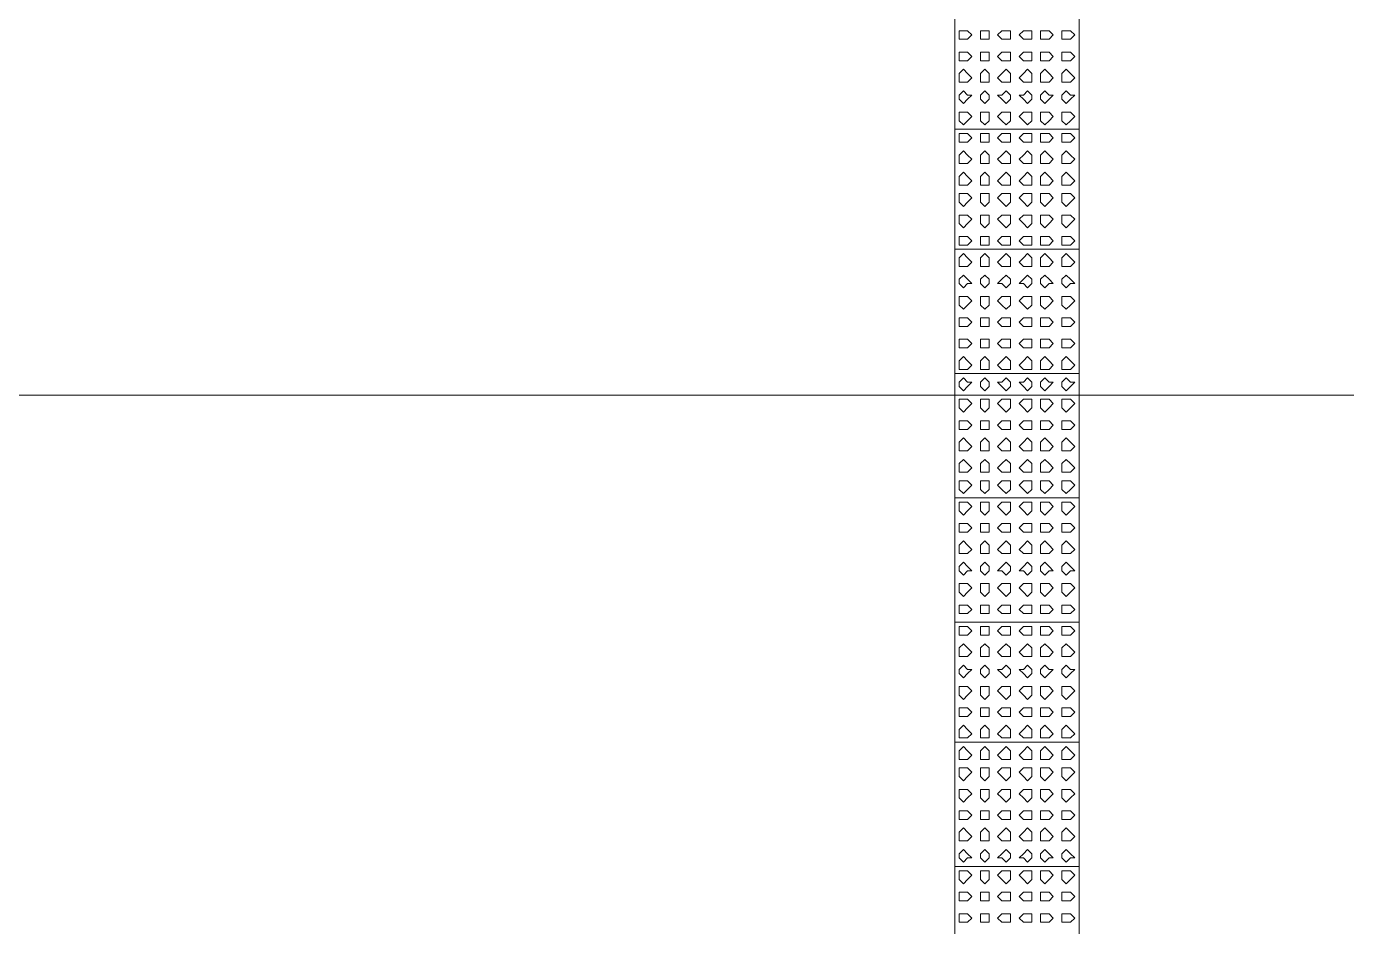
# Model space of a CAD drawing. Header units: millimetres. Extents: x -750 to 104995, y 68 to 66109.
# Drawn here: x 72300 to 75521, y 48211 to 50406 of the extents above; entities that cross this region are included whole.
import ezdxf

# ---------------------------------------------------------------- set-up
doc = ezdxf.new("R2010")
doc.units = ezdxf.units.MM
doc.layers.add('PDF_형상', color=7, linetype='Continuous')

msp = doc.modelspace()

# ---------------------------------------------------------------- linework, layer by layer
at = {"layer": 'PDF_형상', "lineweight": 5}
for points in [[(74868, 43404), (74868, 53456.9), (74868, 53404.6), (74878.5, 53404.6), (74878.5, 53394.2), (74878.5, 53227), (74878.5, 53216.5), (74868, 53206.1), (74868, 53164.3), (74868, 52861.2), (74868, 52558.2), (74565, 52558.2), (74565, 52861.2), (74868, 52861.2), (75160.6, 52861.2), (75160.6, 53164.3), (75463.7, 53164.3), (75463.7, 52861.2), (75160.6, 52861.2), (75160.6, 53164.3)], [(74868, 41669.4), (74868, 53164.3)], [(90772.8, 49506.8), (63874.7, 49506.8)]]:
    msp.add_lwpolyline(points, dxfattribs=at)
for points in [[(74565, 50457.7), (74565, 50154.7), (74868, 50154.7), (74868, 50457.7)], [(74606.8, 50384.6), (74596.3, 50395.1), (74585.9, 50395.1), (74575.4, 50395.1), (74575.4, 50384.6), (74575.4, 50374.1), (74585.9, 50374.1), (74596.3, 50374.1)], [(74648.6, 50384.6), (74648.6, 50395.1), (74638.1, 50395.1), (74627.7, 50395.1), (74627.7, 50384.6), (74627.7, 50374.1), (74638.1, 50374.1), (74648.6, 50374.1)], [(74700.8, 50384.6), (74700.8, 50395.1), (74690.4, 50395.1), (74679.9, 50395.1), (74669.5, 50384.6), (74679.9, 50374.1), (74690.4, 50374.1), (74700.8, 50374.1)], [(74753.1, 50384.6), (74753.1, 50395.1), (74742.6, 50395.1), (74732.2, 50395.1), (74721.7, 50384.6), (74732.2, 50374.1), (74742.6, 50374.1), (74753.1, 50374.1)], [(74805.3, 50384.6), (74794.9, 50395.1), (74784.4, 50395.1), (74774, 50395.1), (74774, 50384.6), (74774, 50374.1), (74784.4, 50374.1), (74794.9, 50374.1)], [(74857.6, 50384.6), (74847.1, 50395.1), (74836.7, 50395.1), (74826.2, 50395.1), (74826.2, 50384.6), (74826.2, 50374.1), (74836.7, 50374.1), (74847.1, 50374.1)], [(74606.8, 50332.3), (74596.3, 50342.8), (74585.9, 50342.8), (74575.4, 50342.8), (74575.4, 50332.3), (74575.4, 50321.9), (74585.9, 50321.9), (74596.3, 50321.9)], [(74648.6, 50332.3), (74648.6, 50342.8), (74638.1, 50342.8), (74627.7, 50342.8), (74627.7, 50332.3), (74627.7, 50321.9), (74638.1, 50321.9), (74648.6, 50321.9)], [(74700.8, 50332.3), (74700.8, 50342.8), (74690.4, 50342.8), (74679.9, 50342.8), (74669.5, 50332.3), (74679.9, 50321.9), (74690.4, 50321.9), (74700.8, 50321.9)], [(74753.1, 50332.3), (74753.1, 50342.8), (74742.6, 50342.8), (74732.2, 50342.8), (74721.7, 50332.3), (74732.2, 50321.9), (74742.6, 50321.9), (74753.1, 50321.9)], [(74805.3, 50332.3), (74794.9, 50342.8), (74784.4, 50342.8), (74774, 50342.8), (74774, 50332.3), (74774, 50321.9), (74784.4, 50321.9), (74794.9, 50321.9)], [(74857.6, 50332.3), (74847.1, 50342.8), (74836.7, 50342.8), (74826.2, 50342.8), (74826.2, 50332.3), (74826.2, 50321.9), (74836.7, 50321.9), (74847.1, 50321.9)], [(74606.8, 50280.1), (74596.3, 50290.6), (74585.9, 50301), (74575.4, 50290.6), (74575.4, 50280.1), (74575.4, 50269.7), (74585.9, 50269.7), (74596.3, 50269.7)], [(74648.6, 50280.1), (74648.6, 50290.6), (74638.1, 50301), (74627.7, 50290.6), (74627.7, 50280.1), (74627.7, 50269.7), (74638.1, 50269.7), (74648.6, 50269.7)], [(74700.8, 50280.1), (74700.8, 50290.6), (74690.4, 50301), (74679.9, 50290.6), (74669.5, 50280.1), (74679.9, 50269.7), (74690.4, 50269.7), (74700.8, 50269.7)], [(74753.1, 50280.1), (74753.1, 50290.6), (74742.6, 50301), (74732.2, 50290.6), (74721.7, 50280.1), (74732.2, 50269.7), (74742.6, 50269.7), (74753.1, 50269.7)], [(74805.3, 50280.1), (74794.9, 50290.6), (74784.4, 50301), (74774, 50290.6), (74774, 50280.1), (74774, 50269.7), (74784.4, 50269.7), (74794.9, 50269.7)], [(74857.6, 50280.1), (74847.1, 50290.6), (74836.7, 50301), (74826.2, 50290.6), (74826.2, 50280.1), (74826.2, 50269.7), (74836.7, 50269.7), (74847.1, 50269.7)], [(74606.8, 50238.3), (74596.3, 50238.3), (74585.9, 50248.8), (74575.4, 50238.3), (74575.4, 50227.8), (74585.9, 50217.4), (74596.3, 50227.8)], [(74648.6, 50238.3), (74638.1, 50248.8), (74627.7, 50238.3), (74627.7, 50227.8), (74638.1, 50217.4), (74648.6, 50227.8)], [(74700.8, 50238.3), (74690.4, 50248.8), (74679.9, 50238.3), (74669.5, 50238.3), (74679.9, 50227.8), (74690.4, 50217.4), (74700.8, 50227.8)], [(74753.1, 50238.3), (74742.6, 50248.8), (74732.2, 50238.3), (74721.7, 50238.3), (74732.2, 50227.8), (74742.6, 50217.4), (74753.1, 50227.8)], [(74805.3, 50238.3), (74794.9, 50238.3), (74784.4, 50248.8), (74774, 50238.3), (74774, 50227.8), (74784.4, 50217.4), (74794.9, 50227.8)], [(74857.6, 50238.3), (74847.1, 50238.3), (74836.7, 50248.8), (74826.2, 50238.3), (74826.2, 50227.8), (74836.7, 50217.4), (74847.1, 50227.8)], [(74606.8, 50186.1), (74596.3, 50196.5), (74585.9, 50196.5), (74575.4, 50196.5), (74575.4, 50186.1), (74575.4, 50175.6), (74585.9, 50165.2), (74596.3, 50175.6)], [(74648.6, 50186.1), (74648.6, 50196.5), (74638.1, 50196.5), (74627.7, 50196.5), (74627.7, 50186.1), (74627.7, 50175.6), (74638.1, 50165.2), (74648.6, 50175.6)], [(74700.8, 50186.1), (74700.8, 50196.5), (74690.4, 50196.5), (74679.9, 50196.5), (74669.5, 50186.1), (74679.9, 50175.6), (74690.4, 50165.2), (74700.8, 50175.6)], [(74753.1, 50186.1), (74753.1, 50196.5), (74742.6, 50196.5), (74732.2, 50196.5), (74721.7, 50186.1), (74732.2, 50175.6), (74742.6, 50165.2), (74753.1, 50175.6)], [(74805.3, 50186.1), (74794.9, 50196.5), (74784.4, 50196.5), (74774, 50196.5), (74774, 50186.1), (74774, 50175.6), (74784.4, 50165.2), (74794.9, 50175.6)], [(74857.6, 50186.1), (74847.1, 50196.5), (74836.7, 50196.5), (74826.2, 50196.5), (74826.2, 50186.1), (74826.2, 50175.6), (74836.7, 50165.2), (74847.1, 50175.6)], [(74565, 50154.7), (74565, 49862.1), (74868, 49862.1), (74868, 50154.7)], [(74606.8, 50133.8), (74596.3, 50144.3), (74585.9, 50144.3), (74575.4, 50144.3), (74575.4, 50133.8), (74575.4, 50123.4), (74585.9, 50123.4), (74596.3, 50123.4)], [(74648.6, 50133.8), (74648.6, 50144.3), (74638.1, 50144.3), (74627.7, 50144.3), (74627.7, 50133.8), (74627.7, 50123.4), (74638.1, 50123.4), (74648.6, 50123.4)], [(74700.8, 50133.8), (74700.8, 50144.3), (74690.4, 50144.3), (74679.9, 50144.3), (74669.5, 50133.8), (74679.9, 50123.4), (74690.4, 50123.4), (74700.8, 50123.4)], [(74753.1, 50133.8), (74753.1, 50144.3), (74742.6, 50144.3), (74732.2, 50144.3), (74721.7, 50133.8), (74732.2, 50123.4), (74742.6, 50123.4), (74753.1, 50123.4)], [(74805.3, 50133.8), (74794.9, 50144.3), (74784.4, 50144.3), (74774, 50144.3), (74774, 50133.8), (74774, 50123.4), (74784.4, 50123.4), (74794.9, 50123.4)], [(74857.6, 50133.8), (74847.1, 50144.3), (74836.7, 50144.3), (74826.2, 50144.3), (74826.2, 50133.8), (74826.2, 50123.4), (74836.7, 50123.4), (74847.1, 50123.4)], [(74606.8, 50081.6), (74596.3, 50092), (74585.9, 50102.4), (74575.4, 50092), (74575.4, 50081.6), (74575.4, 50071.1), (74585.9, 50071.1), (74596.3, 50071.1)], [(74648.6, 50081.6), (74648.6, 50092), (74638.1, 50102.4), (74627.7, 50092), (74627.7, 50081.6), (74627.7, 50071.1), (74638.1, 50071.1), (74648.6, 50071.1)], [(74700.8, 50081.6), (74700.8, 50092), (74690.4, 50102.4), (74679.9, 50092), (74669.5, 50081.6), (74679.9, 50071.1), (74690.4, 50071.1), (74700.8, 50071.1)], [(74753.1, 50081.6), (74753.1, 50092), (74742.6, 50102.4), (74732.2, 50092), (74721.7, 50081.6), (74732.2, 50071.1), (74742.6, 50071.1), (74753.1, 50071.1)], [(74805.3, 50081.6), (74794.9, 50092), (74784.4, 50102.4), (74774, 50092), (74774, 50081.6), (74774, 50071.1), (74784.4, 50071.1), (74794.9, 50071.1)], [(74857.6, 50081.6), (74847.1, 50092), (74836.7, 50102.4), (74826.2, 50092), (74826.2, 50081.6), (74826.2, 50071.1), (74836.7, 50071.1), (74847.1, 50071.1)], [(74606.8, 50029.3), (74596.3, 50039.8), (74585.9, 50050.2), (74575.4, 50039.8), (74575.4, 50029.3), (74575.4, 50018.9), (74585.9, 50018.9), (74596.3, 50018.9)], [(74648.6, 50029.3), (74648.6, 50039.8), (74638.1, 50050.2), (74627.7, 50039.8), (74627.7, 50029.3), (74627.7, 50018.9), (74638.1, 50018.9), (74648.6, 50018.9)], [(74700.8, 50029.3), (74700.8, 50039.8), (74690.4, 50050.2), (74679.9, 50039.8), (74669.5, 50029.3), (74679.9, 50018.9), (74690.4, 50018.9), (74700.8, 50018.9)], [(74753.1, 50029.3), (74753.1, 50039.8), (74742.6, 50050.2), (74732.2, 50039.8), (74721.7, 50029.3), (74732.2, 50018.9), (74742.6, 50018.9), (74753.1, 50018.9)], [(74805.3, 50029.3), (74794.9, 50039.8), (74784.4, 50050.2), (74774, 50039.8), (74774, 50029.3), (74774, 50018.9), (74784.4, 50018.9), (74794.9, 50018.9)], [(74857.6, 50029.3), (74847.1, 50039.8), (74836.7, 50050.2), (74826.2, 50039.8), (74826.2, 50029.3), (74826.2, 50018.9), (74836.7, 50018.9), (74847.1, 50018.9)], [(74606.8, 49987.5), (74596.3, 49998), (74585.9, 49998), (74575.4, 49998), (74575.4, 49987.5), (74575.4, 49977.1), (74585.9, 49966.6), (74596.3, 49977.1)], [(74648.6, 49987.5), (74648.6, 49998), (74638.1, 49998), (74627.7, 49998), (74627.7, 49987.5), (74627.7, 49977.1), (74638.1, 49966.6), (74648.6, 49977.1)], [(74700.8, 49987.5), (74700.8, 49998), (74690.4, 49998), (74679.9, 49998), (74669.5, 49987.5), (74679.9, 49977.1), (74690.4, 49966.6), (74700.8, 49977.1)], [(74753.1, 49987.5), (74753.1, 49998), (74742.6, 49998), (74732.2, 49998), (74721.7, 49987.5), (74732.2, 49977.1), (74742.6, 49966.6), (74753.1, 49977.1)], [(74805.3, 49987.5), (74794.9, 49998), (74784.4, 49998), (74774, 49998), (74774, 49987.5), (74774, 49977.1), (74784.4, 49966.6), (74794.9, 49977.1)], [(74857.6, 49987.5), (74847.1, 49998), (74836.7, 49998), (74826.2, 49998), (74826.2, 49987.5), (74826.2, 49977.1), (74836.7, 49966.6), (74847.1, 49977.1)], [(74606.8, 49935.3), (74596.3, 49945.7), (74585.9, 49945.7), (74575.4, 49945.7), (74575.4, 49935.3), (74575.4, 49924.8), (74585.9, 49914.4), (74596.3, 49924.8)], [(74648.6, 49935.3), (74648.6, 49945.7), (74638.1, 49945.7), (74627.7, 49945.7), (74627.7, 49935.3), (74627.7, 49924.8), (74638.1, 49914.4), (74648.6, 49924.8)], [(74700.8, 49935.3), (74700.8, 49945.7), (74690.4, 49945.7), (74679.9, 49945.7), (74669.5, 49935.3), (74679.9, 49924.8), (74690.4, 49914.4), (74700.8, 49924.8)], [(74753.1, 49935.3), (74753.1, 49945.7), (74742.6, 49945.7), (74732.2, 49945.7), (74721.7, 49935.3), (74732.2, 49924.8), (74742.6, 49914.4), (74753.1, 49924.8)], [(74805.3, 49935.3), (74794.9, 49945.7), (74784.4, 49945.7), (74774, 49945.7), (74774, 49935.3), (74774, 49924.8), (74784.4, 49914.4), (74794.9, 49924.8)], [(74857.6, 49935.3), (74847.1, 49945.7), (74836.7, 49945.7), (74826.2, 49945.7), (74826.2, 49935.3), (74826.2, 49924.8), (74836.7, 49914.4), (74847.1, 49924.8)], [(74606.8, 49883), (74596.3, 49893.5), (74585.9, 49893.5), (74575.4, 49893.5), (74575.4, 49883), (74575.4, 49872.6), (74585.9, 49872.6), (74596.3, 49872.6)], [(74648.6, 49883), (74648.6, 49893.5), (74638.1, 49893.5), (74627.7, 49893.5), (74627.7, 49883), (74627.7, 49872.6), (74638.1, 49872.6), (74648.6, 49872.6)], [(74700.8, 49883), (74700.8, 49893.5), (74690.4, 49893.5), (74679.9, 49893.5), (74669.5, 49883), (74679.9, 49872.6), (74690.4, 49872.6), (74700.8, 49872.6)], [(74753.1, 49883), (74753.1, 49893.5), (74742.6, 49893.5), (74732.2, 49893.5), (74721.7, 49883), (74732.2, 49872.6), (74742.6, 49872.6), (74753.1, 49872.6)], [(74805.3, 49883), (74794.9, 49893.5), (74784.4, 49893.5), (74774, 49893.5), (74774, 49883), (74774, 49872.6), (74784.4, 49872.6), (74794.9, 49872.6)], [(74857.6, 49883), (74847.1, 49893.5), (74836.7, 49893.5), (74826.2, 49893.5), (74826.2, 49883), (74826.2, 49872.6), (74836.7, 49872.6), (74847.1, 49872.6)], [(74565, 49862.1), (74565, 49559.1), (74868, 49559.1), (74868, 49862.1)], [(74606.8, 49830.8), (74596.3, 49841.2), (74585.9, 49851.7), (74575.4, 49841.2), (74575.4, 49830.8), (74575.4, 49820.3), (74585.9, 49820.3), (74596.3, 49820.3)], [(74648.6, 49830.8), (74648.6, 49841.2), (74638.1, 49851.7), (74627.7, 49841.2), (74627.7, 49830.8), (74627.7, 49820.3), (74638.1, 49820.3), (74648.6, 49820.3)], [(74700.8, 49830.8), (74700.8, 49841.2), (74690.4, 49851.7), (74679.9, 49841.2), (74669.5, 49830.8), (74679.9, 49820.3), (74690.4, 49820.3), (74700.8, 49820.3)], [(74753.1, 49830.8), (74753.1, 49841.2), (74742.6, 49851.7), (74732.2, 49841.2), (74721.7, 49830.8), (74732.2, 49820.3), (74742.6, 49820.3), (74753.1, 49820.3)], [(74805.3, 49830.8), (74794.9, 49841.2), (74784.4, 49851.7), (74774, 49841.2), (74774, 49830.8), (74774, 49820.3), (74784.4, 49820.3), (74794.9, 49820.3)], [(74857.6, 49830.8), (74847.1, 49841.2), (74836.7, 49851.7), (74826.2, 49841.2), (74826.2, 49830.8), (74826.2, 49820.3), (74836.7, 49820.3), (74847.1, 49820.3)], [(74606.8, 49778.5), (74596.3, 49789), (74585.9, 49799.4), (74575.4, 49789), (74575.4, 49778.5), (74585.9, 49768.1), (74596.3, 49778.5)], [(74648.6, 49778.5), (74648.6, 49789), (74638.1, 49799.4), (74627.7, 49789), (74627.7, 49778.5), (74638.1, 49768.1)], [(74700.8, 49778.5), (74700.8, 49789), (74690.4, 49799.4), (74679.9, 49789), (74669.5, 49778.5), (74679.9, 49778.5), (74690.4, 49768.1)], [(74753.1, 49778.5), (74753.1, 49789), (74742.6, 49799.4), (74732.2, 49789), (74721.7, 49778.5), (74732.2, 49778.5), (74742.6, 49768.1)], [(74805.3, 49778.5), (74794.9, 49789), (74784.4, 49799.4), (74774, 49789), (74774, 49778.5), (74784.4, 49768.1), (74794.9, 49778.5)], [(74857.6, 49778.5), (74847.1, 49789), (74836.7, 49799.4), (74826.2, 49789), (74826.2, 49778.5), (74836.7, 49768.1), (74847.1, 49778.5)], [(74606.8, 49736.7), (74596.3, 49747.2), (74585.9, 49747.2), (74575.4, 49747.2), (74575.4, 49736.7), (74575.4, 49726.3), (74585.9, 49715.8), (74596.3, 49726.3)], [(74648.6, 49736.7), (74648.6, 49747.2), (74638.1, 49747.2), (74627.7, 49747.2), (74627.7, 49736.7), (74627.7, 49726.3), (74638.1, 49715.8), (74648.6, 49726.3)], [(74700.8, 49736.7), (74700.8, 49747.2), (74690.4, 49747.2), (74679.9, 49747.2), (74669.5, 49736.7), (74679.9, 49726.3), (74690.4, 49715.8), (74700.8, 49726.3)], [(74753.1, 49736.7), (74753.1, 49747.2), (74742.6, 49747.2), (74732.2, 49747.2), (74721.7, 49736.7), (74732.2, 49726.3), (74742.6, 49715.8), (74753.1, 49726.3)], [(74805.3, 49736.7), (74794.9, 49747.2), (74784.4, 49747.2), (74774, 49747.2), (74774, 49736.7), (74774, 49726.3), (74784.4, 49715.8), (74794.9, 49726.3)], [(74857.6, 49736.7), (74847.1, 49747.2), (74836.7, 49747.2), (74826.2, 49747.2), (74826.2, 49736.7), (74826.2, 49726.3), (74836.7, 49715.8), (74847.1, 49726.3)], [(74606.8, 49684.5), (74596.3, 49694.9), (74585.9, 49694.9), (74575.4, 49694.9), (74575.4, 49684.5), (74575.4, 49674), (74585.9, 49674), (74596.3, 49674)], [(74648.6, 49684.5), (74648.6, 49694.9), (74638.1, 49694.9), (74627.7, 49694.9), (74627.7, 49684.5), (74627.7, 49674), (74638.1, 49674), (74648.6, 49674)], [(74700.8, 49684.5), (74700.8, 49694.9), (74690.4, 49694.9), (74679.9, 49694.9), (74669.5, 49684.5), (74679.9, 49674), (74690.4, 49674), (74700.8, 49674)], [(74753.1, 49684.5), (74753.1, 49694.9), (74742.6, 49694.9), (74732.2, 49694.9), (74721.7, 49684.5), (74732.2, 49674), (74742.6, 49674), (74753.1, 49674)], [(74805.3, 49684.5), (74794.9, 49694.9), (74784.4, 49694.9), (74774, 49694.9), (74774, 49684.5), (74774, 49674), (74784.4, 49674), (74794.9, 49674)], [(74857.6, 49684.5), (74847.1, 49694.9), (74836.7, 49694.9), (74826.2, 49694.9), (74826.2, 49684.5), (74826.2, 49674), (74836.7, 49674), (74847.1, 49674)], [(74606.8, 49632.2), (74596.3, 49642.7), (74585.9, 49642.7), (74575.4, 49642.7), (74575.4, 49632.2), (74575.4, 49621.8), (74585.9, 49621.8), (74596.3, 49621.8)], [(74648.6, 49632.2), (74648.6, 49642.7), (74638.1, 49642.7), (74627.7, 49642.7), (74627.7, 49632.2), (74627.7, 49621.8), (74638.1, 49621.8), (74648.6, 49621.8)], [(74700.8, 49632.2), (74700.8, 49642.7), (74690.4, 49642.7), (74679.9, 49642.7), (74669.5, 49632.2), (74679.9, 49621.8), (74690.4, 49621.8), (74700.8, 49621.8)], [(74753.1, 49632.2), (74753.1, 49642.7), (74742.6, 49642.7), (74732.2, 49642.7), (74721.7, 49632.2), (74732.2, 49621.8), (74742.6, 49621.8), (74753.1, 49621.8)], [(74805.3, 49632.2), (74794.9, 49642.7), (74784.4, 49642.7), (74774, 49642.7), (74774, 49632.2), (74774, 49621.8), (74784.4, 49621.8), (74794.9, 49621.8)], [(74857.6, 49632.2), (74847.1, 49642.7), (74836.7, 49642.7), (74826.2, 49642.7), (74826.2, 49632.2), (74826.2, 49621.8), (74836.7, 49621.8), (74847.1, 49621.8)], [(74606.8, 49580), (74596.3, 49590.4), (74585.9, 49600.9), (74575.4, 49590.4), (74575.4, 49580), (74575.4, 49569.5), (74585.9, 49569.5), (74596.3, 49569.5)], [(74648.6, 49580), (74648.6, 49590.4), (74638.1, 49600.9), (74627.7, 49590.4), (74627.7, 49580), (74627.7, 49569.5), (74638.1, 49569.5), (74648.6, 49569.5)], [(74700.8, 49580), (74700.8, 49590.4), (74690.4, 49600.9), (74679.9, 49590.4), (74669.5, 49580), (74679.9, 49569.5), (74690.4, 49569.5), (74700.8, 49569.5)], [(74753.1, 49580), (74753.1, 49590.4), (74742.6, 49600.9), (74732.2, 49590.4), (74721.7, 49580), (74732.2, 49569.5), (74742.6, 49569.5), (74753.1, 49569.5)], [(74805.3, 49580), (74794.9, 49590.4), (74784.4, 49600.9), (74774, 49590.4), (74774, 49580), (74774, 49569.5), (74784.4, 49569.5), (74794.9, 49569.5)], [(74857.6, 49580), (74847.1, 49590.4), (74836.7, 49600.9), (74826.2, 49590.4), (74826.2, 49580), (74826.2, 49569.5), (74836.7, 49569.5), (74847.1, 49569.5)], [(74565, 49559.1), (74565, 49256), (74868, 49256), (74868, 49559.1)], [(74606.8, 49538.2), (74596.3, 49538.2), (74585.9, 49548.6), (74575.4, 49538.2), (74575.4, 49527.7), (74585.9, 49517.3), (74596.3, 49527.7)], [(74648.6, 49538.2), (74638.1, 49548.6), (74627.7, 49538.2), (74627.7, 49527.7), (74638.1, 49517.3), (74648.6, 49527.7)], [(74700.8, 49538.2), (74690.4, 49548.6), (74679.9, 49538.2), (74669.5, 49538.2), (74679.9, 49527.7), (74690.4, 49517.3), (74700.8, 49527.7)], [(74753.1, 49538.2), (74742.6, 49548.6), (74732.2, 49538.2), (74721.7, 49538.2), (74732.2, 49527.7), (74742.6, 49517.3), (74753.1, 49527.7)], [(74805.3, 49538.2), (74794.9, 49538.2), (74784.4, 49548.6), (74774, 49538.2), (74774, 49527.7), (74784.4, 49517.3), (74794.9, 49527.7)], [(74857.6, 49538.2), (74847.1, 49538.2), (74836.7, 49548.6), (74826.2, 49538.2), (74826.2, 49527.7), (74836.7, 49517.3), (74847.1, 49527.7)], [(74606.8, 49485.9), (74596.3, 49496.4), (74585.9, 49496.4), (74575.4, 49496.4), (74575.4, 49485.9), (74575.4, 49475.5), (74585.9, 49465), (74596.3, 49475.5)], [(74648.6, 49485.9), (74648.6, 49496.4), (74638.1, 49496.4), (74627.7, 49496.4), (74627.7, 49485.9), (74627.7, 49475.5), (74638.1, 49465), (74648.6, 49475.5)], [(74700.8, 49485.9), (74700.8, 49496.4), (74690.4, 49496.4), (74679.9, 49496.4), (74669.5, 49485.9), (74679.9, 49475.5), (74690.4, 49465), (74700.8, 49475.5)], [(74753.1, 49485.9), (74753.1, 49496.4), (74742.6, 49496.4), (74732.2, 49496.4), (74721.7, 49485.9), (74732.2, 49475.5), (74742.6, 49465), (74753.1, 49475.5)], [(74805.3, 49485.9), (74794.9, 49496.4), (74784.4, 49496.4), (74774, 49496.4), (74774, 49485.9), (74774, 49475.5), (74784.4, 49465), (74794.9, 49475.5)], [(74857.6, 49485.9), (74847.1, 49496.4), (74836.7, 49496.4), (74826.2, 49496.4), (74826.2, 49485.9), (74826.2, 49475.5), (74836.7, 49465), (74847.1, 49475.5)], [(74606.8, 49433.7), (74596.3, 49444.1), (74585.9, 49444.1), (74575.4, 49444.1), (74575.4, 49433.7), (74575.4, 49423.2), (74585.9, 49423.2), (74596.3, 49423.2)], [(74648.6, 49433.7), (74648.6, 49444.1), (74638.1, 49444.1), (74627.7, 49444.1), (74627.7, 49433.7), (74627.7, 49423.2), (74638.1, 49423.2), (74648.6, 49423.2)], [(74700.8, 49433.7), (74700.8, 49444.1), (74690.4, 49444.1), (74679.9, 49444.1), (74669.5, 49433.7), (74679.9, 49423.2), (74690.4, 49423.2), (74700.8, 49423.2)], [(74753.1, 49433.7), (74753.1, 49444.1), (74742.6, 49444.1), (74732.2, 49444.1), (74721.7, 49433.7), (74732.2, 49423.2), (74742.6, 49423.2), (74753.1, 49423.2)], [(74805.3, 49433.7), (74794.9, 49444.1), (74784.4, 49444.1), (74774, 49444.1), (74774, 49433.7), (74774, 49423.2), (74784.4, 49423.2), (74794.9, 49423.2)], [(74857.6, 49433.7), (74847.1, 49444.1), (74836.7, 49444.1), (74826.2, 49444.1), (74826.2, 49433.7), (74826.2, 49423.2), (74836.7, 49423.2), (74847.1, 49423.2)], [(74606.8, 49381.4), (74596.3, 49391.9), (74585.9, 49402.3), (74575.4, 49391.9), (74575.4, 49381.4), (74575.4, 49371), (74585.9, 49371), (74596.3, 49371)], [(74648.6, 49381.4), (74648.6, 49391.9), (74638.1, 49402.3), (74627.7, 49391.9), (74627.7, 49381.4), (74627.7, 49371), (74638.1, 49371), (74648.6, 49371)], [(74700.8, 49381.4), (74700.8, 49391.9), (74690.4, 49402.3), (74679.9, 49391.9), (74669.5, 49381.4), (74679.9, 49371), (74690.4, 49371), (74700.8, 49371)], [(74753.1, 49381.4), (74753.1, 49391.9), (74742.6, 49402.3), (74732.2, 49391.9), (74721.7, 49381.4), (74732.2, 49371), (74742.6, 49371), (74753.1, 49371)], [(74805.3, 49381.4), (74794.9, 49391.9), (74784.4, 49402.3), (74774, 49391.9), (74774, 49381.4), (74774, 49371), (74784.4, 49371), (74794.9, 49371)], [(74857.6, 49381.4), (74847.1, 49391.9), (74836.7, 49402.3), (74826.2, 49391.9), (74826.2, 49381.4), (74826.2, 49371), (74836.7, 49371), (74847.1, 49371)], [(74606.8, 49329.2), (74596.3, 49339.6), (74585.9, 49350.1), (74575.4, 49339.6), (74575.4, 49329.2), (74575.4, 49318.7), (74585.9, 49318.7), (74596.3, 49318.7)], [(74648.6, 49329.2), (74648.6, 49339.6), (74638.1, 49350.1), (74627.7, 49339.6), (74627.7, 49329.2), (74627.7, 49318.7), (74638.1, 49318.7), (74648.6, 49318.7)], [(74700.8, 49329.2), (74700.8, 49339.6), (74690.4, 49350.1), (74679.9, 49339.6), (74669.5, 49329.2), (74679.9, 49318.7), (74690.4, 49318.7), (74700.8, 49318.7)], [(74753.1, 49329.2), (74753.1, 49339.6), (74742.6, 49350.1), (74732.2, 49339.6), (74721.7, 49329.2), (74732.2, 49318.7), (74742.6, 49318.7), (74753.1, 49318.7)], [(74805.3, 49329.2), (74794.9, 49339.6), (74784.4, 49350.1), (74774, 49339.6), (74774, 49329.2), (74774, 49318.7), (74784.4, 49318.7), (74794.9, 49318.7)], [(74857.6, 49329.2), (74847.1, 49339.6), (74836.7, 49350.1), (74826.2, 49339.6), (74826.2, 49329.2), (74826.2, 49318.7), (74836.7, 49318.7), (74847.1, 49318.7)], [(74606.8, 49287.4), (74596.3, 49297.8), (74585.9, 49297.8), (74575.4, 49297.8), (74575.4, 49287.4), (74575.4, 49276.9), (74585.9, 49266.5), (74596.3, 49276.9)], [(74648.6, 49287.4), (74648.6, 49297.8), (74638.1, 49297.8), (74627.7, 49297.8), (74627.7, 49287.4), (74627.7, 49276.9), (74638.1, 49266.5), (74648.6, 49276.9)], [(74700.8, 49287.4), (74700.8, 49297.8), (74690.4, 49297.8), (74679.9, 49297.8), (74669.5, 49287.4), (74679.9, 49276.9), (74690.4, 49266.5), (74700.8, 49276.9)], [(74753.1, 49287.4), (74753.1, 49297.8), (74742.6, 49297.8), (74732.2, 49297.8), (74721.7, 49287.4), (74732.2, 49276.9), (74742.6, 49266.5), (74753.1, 49276.9)], [(74805.3, 49287.4), (74794.9, 49297.8), (74784.4, 49297.8), (74774, 49297.8), (74774, 49287.4), (74774, 49276.9), (74784.4, 49266.5), (74794.9, 49276.9)], [(74857.6, 49287.4), (74847.1, 49297.8), (74836.7, 49297.8), (74826.2, 49297.8), (74826.2, 49287.4), (74826.2, 49276.9), (74836.7, 49266.5), (74847.1, 49276.9)], [(74565, 49256), (74565, 48953), (74868, 48953), (74868, 49256)], [(74606.8, 49235.1), (74596.3, 49245.6), (74585.9, 49245.6), (74575.4, 49245.6), (74575.4, 49235.1), (74575.4, 49224.7), (74585.9, 49214.2), (74596.3, 49224.7)], [(74648.6, 49235.1), (74648.6, 49245.6), (74638.1, 49245.6), (74627.7, 49245.6), (74627.7, 49235.1), (74627.7, 49224.7), (74638.1, 49214.2), (74648.6, 49224.7)], [(74700.8, 49235.1), (74700.8, 49245.6), (74690.4, 49245.6), (74679.9, 49245.6), (74669.5, 49235.1), (74679.9, 49224.7), (74690.4, 49214.2), (74700.8, 49224.7)], [(74753.1, 49235.1), (74753.1, 49245.6), (74742.6, 49245.6), (74732.2, 49245.6), (74721.7, 49235.1), (74732.2, 49224.7), (74742.6, 49214.2), (74753.1, 49224.7)], [(74805.3, 49235.1), (74794.9, 49245.6), (74784.4, 49245.6), (74774, 49245.6), (74774, 49235.1), (74774, 49224.7), (74784.4, 49214.2), (74794.9, 49224.7)], [(74857.6, 49235.1), (74847.1, 49245.6), (74836.7, 49245.6), (74826.2, 49245.6), (74826.2, 49235.1), (74826.2, 49224.7), (74836.7, 49214.2), (74847.1, 49224.7)], [(74606.8, 49182.9), (74596.3, 49193.3), (74585.9, 49193.3), (74575.4, 49193.3), (74575.4, 49182.9), (74575.4, 49172.4), (74585.9, 49172.4), (74596.3, 49172.4)], [(74648.6, 49182.9), (74648.6, 49193.3), (74638.1, 49193.3), (74627.7, 49193.3), (74627.7, 49182.9), (74627.7, 49172.4), (74638.1, 49172.4), (74648.6, 49172.4)], [(74700.8, 49182.9), (74700.8, 49193.3), (74690.4, 49193.3), (74679.9, 49193.3), (74669.5, 49182.9), (74679.9, 49172.4), (74690.4, 49172.4), (74700.8, 49172.4)], [(74753.1, 49182.9), (74753.1, 49193.3), (74742.6, 49193.3), (74732.2, 49193.3), (74721.7, 49182.9), (74732.2, 49172.4), (74742.6, 49172.4), (74753.1, 49172.4)], [(74805.3, 49182.9), (74794.9, 49193.3), (74784.4, 49193.3), (74774, 49193.3), (74774, 49182.9), (74774, 49172.4), (74784.4, 49172.4), (74794.9, 49172.4)], [(74857.6, 49182.9), (74847.1, 49193.3), (74836.7, 49193.3), (74826.2, 49193.3), (74826.2, 49182.9), (74826.2, 49172.4), (74836.7, 49172.4), (74847.1, 49172.4)], [(74606.8, 49130.6), (74596.3, 49141.1), (74585.9, 49151.5), (74575.4, 49141.1), (74575.4, 49130.6), (74575.4, 49120.2), (74585.9, 49120.2), (74596.3, 49120.2)], [(74648.6, 49130.6), (74648.6, 49141.1), (74638.1, 49151.5), (74627.7, 49141.1), (74627.7, 49130.6), (74627.7, 49120.2), (74638.1, 49120.2), (74648.6, 49120.2)], [(74700.8, 49130.6), (74700.8, 49141.1), (74690.4, 49151.5), (74679.9, 49141.1), (74669.5, 49130.6), (74679.9, 49120.2), (74690.4, 49120.2), (74700.8, 49120.2)], [(74753.1, 49130.6), (74753.1, 49141.1), (74742.6, 49151.5), (74732.2, 49141.1), (74721.7, 49130.6), (74732.2, 49120.2), (74742.6, 49120.2), (74753.1, 49120.2)], [(74805.3, 49130.6), (74794.9, 49141.1), (74784.4, 49151.5), (74774, 49141.1), (74774, 49130.6), (74774, 49120.2), (74784.4, 49120.2), (74794.9, 49120.2)], [(74857.6, 49130.6), (74847.1, 49141.1), (74836.7, 49151.5), (74826.2, 49141.1), (74826.2, 49130.6), (74826.2, 49120.2), (74836.7, 49120.2), (74847.1, 49120.2)], [(74606.8, 49078.4), (74596.3, 49088.8), (74585.9, 49099.3), (74575.4, 49088.8), (74575.4, 49078.4), (74585.9, 49067.9), (74596.3, 49078.4)], [(74648.6, 49078.4), (74648.6, 49088.8), (74638.1, 49099.3), (74627.7, 49088.8), (74627.7, 49078.4), (74638.1, 49067.9)], [(74700.8, 49078.4), (74700.8, 49088.8), (74690.4, 49099.3), (74679.9, 49088.8), (74669.5, 49078.4), (74679.9, 49078.4), (74690.4, 49067.9)], [(74753.1, 49078.4), (74753.1, 49088.8), (74742.6, 49099.3), (74732.2, 49088.8), (74721.7, 49078.4), (74732.2, 49078.4), (74742.6, 49067.9)], [(74805.3, 49078.4), (74794.9, 49088.8), (74784.4, 49099.3), (74774, 49088.8), (74774, 49078.4), (74784.4, 49067.9), (74794.9, 49078.4)], [(74857.6, 49078.4), (74847.1, 49088.8), (74836.7, 49099.3), (74826.2, 49088.8), (74826.2, 49078.4), (74836.7, 49067.9), (74847.1, 49078.4)], [(74606.8, 49036.6), (74596.3, 49047), (74585.9, 49047), (74575.4, 49047), (74575.4, 49036.6), (74575.4, 49026.1), (74585.9, 49015.7), (74596.3, 49026.1)], [(74648.6, 49036.6), (74648.6, 49047), (74638.1, 49047), (74627.7, 49047), (74627.7, 49036.6), (74627.7, 49026.1), (74638.1, 49015.7), (74648.6, 49026.1)], [(74700.8, 49036.6), (74700.8, 49047), (74690.4, 49047), (74679.9, 49047), (74669.5, 49036.6), (74679.9, 49026.1), (74690.4, 49015.7), (74700.8, 49026.1)], [(74753.1, 49036.6), (74753.1, 49047), (74742.6, 49047), (74732.2, 49047), (74721.7, 49036.6), (74732.2, 49026.1), (74742.6, 49015.7), (74753.1, 49026.1)], [(74805.3, 49036.6), (74794.9, 49047), (74784.4, 49047), (74774, 49047), (74774, 49036.6), (74774, 49026.1), (74784.4, 49015.7), (74794.9, 49026.1)], [(74857.6, 49036.6), (74847.1, 49047), (74836.7, 49047), (74826.2, 49047), (74826.2, 49036.6), (74826.2, 49026.1), (74836.7, 49015.7), (74847.1, 49026.1)], [(74606.8, 48984.3), (74596.3, 48994.8), (74585.9, 48994.8), (74575.4, 48994.8), (74575.4, 48984.3), (74575.4, 48973.9), (74585.9, 48973.9), (74596.3, 48973.9)], [(74648.6, 48984.3), (74648.6, 48994.8), (74638.1, 48994.8), (74627.7, 48994.8), (74627.7, 48984.3), (74627.7, 48973.9), (74638.1, 48973.9), (74648.6, 48973.9)], [(74700.8, 48984.3), (74700.8, 48994.8), (74690.4, 48994.8), (74679.9, 48994.8), (74669.5, 48984.3), (74679.9, 48973.9), (74690.4, 48973.9), (74700.8, 48973.9)], [(74753.1, 48984.3), (74753.1, 48994.8), (74742.6, 48994.8), (74732.2, 48994.8), (74721.7, 48984.3), (74732.2, 48973.9), (74742.6, 48973.9), (74753.1, 48973.9)], [(74805.3, 48984.3), (74794.9, 48994.8), (74784.4, 48994.8), (74774, 48994.8), (74774, 48984.3), (74774, 48973.9), (74784.4, 48973.9), (74794.9, 48973.9)], [(74857.6, 48984.3), (74847.1, 48994.8), (74836.7, 48994.8), (74826.2, 48994.8), (74826.2, 48984.3), (74826.2, 48973.9), (74836.7, 48973.9), (74847.1, 48973.9)], [(74565, 48953), (74565, 48660.4), (74868, 48660.4), (74868, 48953)], [(74606.8, 48932.1), (74596.3, 48942.5), (74585.9, 48942.5), (74575.4, 48942.5), (74575.4, 48932.1), (74575.4, 48921.6), (74585.9, 48921.6), (74596.3, 48921.6)], [(74648.6, 48932.1), (74648.6, 48942.5), (74638.1, 48942.5), (74627.7, 48942.5), (74627.7, 48932.1), (74627.7, 48921.6), (74638.1, 48921.6), (74648.6, 48921.6)], [(74700.8, 48932.1), (74700.8, 48942.5), (74690.4, 48942.5), (74679.9, 48942.5), (74669.5, 48932.1), (74679.9, 48921.6), (74690.4, 48921.6), (74700.8, 48921.6)], [(74753.1, 48932.1), (74753.1, 48942.5), (74742.6, 48942.5), (74732.2, 48942.5), (74721.7, 48932.1), (74732.2, 48921.6), (74742.6, 48921.6), (74753.1, 48921.6)], [(74805.3, 48932.1), (74794.9, 48942.5), (74784.4, 48942.5), (74774, 48942.5), (74774, 48932.1), (74774, 48921.6), (74784.4, 48921.6), (74794.9, 48921.6)], [(74857.6, 48932.1), (74847.1, 48942.5), (74836.7, 48942.5), (74826.2, 48942.5), (74826.2, 48932.1), (74826.2, 48921.6), (74836.7, 48921.6), (74847.1, 48921.6)], [(74606.8, 48879.8), (74596.3, 48890.3), (74585.9, 48900.7), (74575.4, 48890.3), (74575.4, 48879.8), (74575.4, 48869.4), (74585.9, 48869.4), (74596.3, 48869.4)], [(74648.6, 48879.8), (74648.6, 48890.3), (74638.1, 48900.7), (74627.7, 48890.3), (74627.7, 48879.8), (74627.7, 48869.4), (74638.1, 48869.4), (74648.6, 48869.4)], [(74700.8, 48879.8), (74700.8, 48890.3), (74690.4, 48900.7), (74679.9, 48890.3), (74669.5, 48879.8), (74679.9, 48869.4), (74690.4, 48869.4), (74700.8, 48869.4)], [(74753.1, 48879.8), (74753.1, 48890.3), (74742.6, 48900.7), (74732.2, 48890.3), (74721.7, 48879.8), (74732.2, 48869.4), (74742.6, 48869.4), (74753.1, 48869.4)], [(74805.3, 48879.8), (74794.9, 48890.3), (74784.4, 48900.7), (74774, 48890.3), (74774, 48879.8), (74774, 48869.4), (74784.4, 48869.4), (74794.9, 48869.4)], [(74857.6, 48879.8), (74847.1, 48890.3), (74836.7, 48900.7), (74826.2, 48890.3), (74826.2, 48879.8), (74826.2, 48869.4), (74836.7, 48869.4), (74847.1, 48869.4)], [(74606.8, 48838), (74596.3, 48838), (74585.9, 48848.5), (74575.4, 48838), (74575.4, 48827.6), (74585.9, 48817.1), (74596.3, 48827.6)], [(74648.6, 48838), (74638.1, 48848.5), (74627.7, 48838), (74627.7, 48827.6), (74638.1, 48817.1), (74648.6, 48827.6)], [(74700.8, 48838), (74690.4, 48848.5), (74679.9, 48838), (74669.5, 48838), (74679.9, 48827.6), (74690.4, 48817.1), (74700.8, 48827.6)], [(74753.1, 48838), (74742.6, 48848.5), (74732.2, 48838), (74721.7, 48838), (74732.2, 48827.6), (74742.6, 48817.1), (74753.1, 48827.6)], [(74805.3, 48838), (74794.9, 48838), (74784.4, 48848.5), (74774, 48838), (74774, 48827.6), (74784.4, 48817.1), (74794.9, 48827.6)], [(74857.6, 48838), (74847.1, 48838), (74836.7, 48848.5), (74826.2, 48838), (74826.2, 48827.6), (74836.7, 48817.1), (74847.1, 48827.6)], [(74606.8, 48785.8), (74596.3, 48796.2), (74585.9, 48796.2), (74575.4, 48796.2), (74575.4, 48785.8), (74575.4, 48775.3), (74585.9, 48764.9), (74596.3, 48775.3)], [(74648.6, 48785.8), (74648.6, 48796.2), (74638.1, 48796.2), (74627.7, 48796.2), (74627.7, 48785.8), (74627.7, 48775.3), (74638.1, 48764.9), (74648.6, 48775.3)], [(74700.8, 48785.8), (74700.8, 48796.2), (74690.4, 48796.2), (74679.9, 48796.2), (74669.5, 48785.8), (74679.9, 48775.3), (74690.4, 48764.9), (74700.8, 48775.3)], [(74753.1, 48785.8), (74753.1, 48796.2), (74742.6, 48796.2), (74732.2, 48796.2), (74721.7, 48785.8), (74732.2, 48775.3), (74742.6, 48764.9), (74753.1, 48775.3)], [(74805.3, 48785.8), (74794.9, 48796.2), (74784.4, 48796.2), (74774, 48796.2), (74774, 48785.8), (74774, 48775.3), (74784.4, 48764.9), (74794.9, 48775.3)], [(74857.6, 48785.8), (74847.1, 48796.2), (74836.7, 48796.2), (74826.2, 48796.2), (74826.2, 48785.8), (74826.2, 48775.3), (74836.7, 48764.9), (74847.1, 48775.3)], [(74606.8, 48733.5), (74596.3, 48744), (74585.9, 48744), (74575.4, 48744), (74575.4, 48733.5), (74575.4, 48723.1), (74585.9, 48723.1), (74596.3, 48723.1)], [(74648.6, 48733.5), (74648.6, 48744), (74638.1, 48744), (74627.7, 48744), (74627.7, 48733.5), (74627.7, 48723.1), (74638.1, 48723.1), (74648.6, 48723.1)], [(74700.8, 48733.5), (74700.8, 48744), (74690.4, 48744), (74679.9, 48744), (74669.5, 48733.5), (74679.9, 48723.1), (74690.4, 48723.1), (74700.8, 48723.1)], [(74753.1, 48733.5), (74753.1, 48744), (74742.6, 48744), (74732.2, 48744), (74721.7, 48733.5), (74732.2, 48723.1), (74742.6, 48723.1), (74753.1, 48723.1)], [(74805.3, 48733.5), (74794.9, 48744), (74784.4, 48744), (74774, 48744), (74774, 48733.5), (74774, 48723.1), (74784.4, 48723.1), (74794.9, 48723.1)], [(74857.6, 48733.5), (74847.1, 48744), (74836.7, 48744), (74826.2, 48744), (74826.2, 48733.5), (74826.2, 48723.1), (74836.7, 48723.1), (74847.1, 48723.1)], [(74606.8, 48681.3), (74596.3, 48691.7), (74585.9, 48702.2), (74575.4, 48691.7), (74575.4, 48681.3), (74575.4, 48670.8), (74585.9, 48670.8), (74596.3, 48670.8)], [(74648.6, 48681.3), (74648.6, 48691.7), (74638.1, 48702.2), (74627.7, 48691.7), (74627.7, 48681.3), (74627.7, 48670.8), (74638.1, 48670.8), (74648.6, 48670.8)], [(74700.8, 48681.3), (74700.8, 48691.7), (74690.4, 48702.2), (74679.9, 48691.7), (74669.5, 48681.3), (74679.9, 48670.8), (74690.4, 48670.8), (74700.8, 48670.8)], [(74753.1, 48681.3), (74753.1, 48691.7), (74742.6, 48702.2), (74732.2, 48691.7), (74721.7, 48681.3), (74732.2, 48670.8), (74742.6, 48670.8), (74753.1, 48670.8)], [(74805.3, 48681.3), (74794.9, 48691.7), (74784.4, 48702.2), (74774, 48691.7), (74774, 48681.3), (74774, 48670.8), (74784.4, 48670.8), (74794.9, 48670.8)], [(74857.6, 48681.3), (74847.1, 48691.7), (74836.7, 48702.2), (74826.2, 48691.7), (74826.2, 48681.3), (74826.2, 48670.8), (74836.7, 48670.8), (74847.1, 48670.8)], [(74565, 48660.4), (74565, 48357.3), (74868, 48357.3), (74868, 48660.4)], [(74606.8, 48629), (74596.3, 48639.5), (74585.9, 48649.9), (74575.4, 48639.5), (74575.4, 48629), (74575.4, 48618.6), (74585.9, 48618.6), (74596.3, 48618.6)], [(74648.6, 48629), (74648.6, 48639.5), (74638.1, 48649.9), (74627.7, 48639.5), (74627.7, 48629), (74627.7, 48618.6), (74638.1, 48618.6), (74648.6, 48618.6)], [(74700.8, 48629), (74700.8, 48639.5), (74690.4, 48649.9), (74679.9, 48639.5), (74669.5, 48629), (74679.9, 48618.6), (74690.4, 48618.6), (74700.8, 48618.6)], [(74753.1, 48629), (74753.1, 48639.5), (74742.6, 48649.9), (74732.2, 48639.5), (74721.7, 48629), (74732.2, 48618.6), (74742.6, 48618.6), (74753.1, 48618.6)], [(74805.3, 48629), (74794.9, 48639.5), (74784.4, 48649.9), (74774, 48639.5), (74774, 48629), (74774, 48618.6), (74784.4, 48618.6), (74794.9, 48618.6)], [(74857.6, 48629), (74847.1, 48639.5), (74836.7, 48649.9), (74826.2, 48639.5), (74826.2, 48629), (74826.2, 48618.6), (74836.7, 48618.6), (74847.1, 48618.6)], [(74606.8, 48587.2), (74596.3, 48597.7), (74585.9, 48597.7), (74575.4, 48597.7), (74575.4, 48587.2), (74575.4, 48576.8), (74585.9, 48566.3), (74596.3, 48576.8)], [(74648.6, 48587.2), (74648.6, 48597.7), (74638.1, 48597.7), (74627.7, 48597.7), (74627.7, 48587.2), (74627.7, 48576.8), (74638.1, 48566.3), (74648.6, 48576.8)], [(74700.8, 48587.2), (74700.8, 48597.7), (74690.4, 48597.7), (74679.9, 48597.7), (74669.5, 48587.2), (74679.9, 48576.8), (74690.4, 48566.3), (74700.8, 48576.8)], [(74753.1, 48587.2), (74753.1, 48597.7), (74742.6, 48597.7), (74732.2, 48597.7), (74721.7, 48587.2), (74732.2, 48576.8), (74742.6, 48566.3), (74753.1, 48576.8)], [(74805.3, 48587.2), (74794.9, 48597.7), (74784.4, 48597.7), (74774, 48597.7), (74774, 48587.2), (74774, 48576.8), (74784.4, 48566.3), (74794.9, 48576.8)], [(74857.6, 48587.2), (74847.1, 48597.7), (74836.7, 48597.7), (74826.2, 48597.7), (74826.2, 48587.2), (74826.2, 48576.8), (74836.7, 48566.3), (74847.1, 48576.8)], [(74606.8, 48535), (74596.3, 48545.4), (74585.9, 48545.4), (74575.4, 48545.4), (74575.4, 48535), (74575.4, 48524.5), (74585.9, 48514.1), (74596.3, 48524.5)], [(74648.6, 48535), (74648.6, 48545.4), (74638.1, 48545.4), (74627.7, 48545.4), (74627.7, 48535), (74627.7, 48524.5), (74638.1, 48514.1), (74648.6, 48524.5)], [(74700.8, 48535), (74700.8, 48545.4), (74690.4, 48545.4), (74679.9, 48545.4), (74669.5, 48535), (74679.9, 48524.5), (74690.4, 48514.1), (74700.8, 48524.5)], [(74753.1, 48535), (74753.1, 48545.4), (74742.6, 48545.4), (74732.2, 48545.4), (74721.7, 48535), (74732.2, 48524.5), (74742.6, 48514.1), (74753.1, 48524.5)], [(74805.3, 48535), (74794.9, 48545.4), (74784.4, 48545.4), (74774, 48545.4), (74774, 48535), (74774, 48524.5), (74784.4, 48514.1), (74794.9, 48524.5)], [(74857.6, 48535), (74847.1, 48545.4), (74836.7, 48545.4), (74826.2, 48545.4), (74826.2, 48535), (74826.2, 48524.5), (74836.7, 48514.1), (74847.1, 48524.5)], [(74606.8, 48482.7), (74596.3, 48493.2), (74585.9, 48493.2), (74575.4, 48493.2), (74575.4, 48482.7), (74575.4, 48472.3), (74585.9, 48472.3), (74596.3, 48472.3)], [(74648.6, 48482.7), (74648.6, 48493.2), (74638.1, 48493.2), (74627.7, 48493.2), (74627.7, 48482.7), (74627.7, 48472.3), (74638.1, 48472.3), (74648.6, 48472.3)], [(74700.8, 48482.7), (74700.8, 48493.2), (74690.4, 48493.2), (74679.9, 48493.2), (74669.5, 48482.7), (74679.9, 48472.3), (74690.4, 48472.3), (74700.8, 48472.3)], [(74753.1, 48482.7), (74753.1, 48493.2), (74742.6, 48493.2), (74732.2, 48493.2), (74721.7, 48482.7), (74732.2, 48472.3), (74742.6, 48472.3), (74753.1, 48472.3)], [(74805.3, 48482.7), (74794.9, 48493.2), (74784.4, 48493.2), (74774, 48493.2), (74774, 48482.7), (74774, 48472.3), (74784.4, 48472.3), (74794.9, 48472.3)], [(74857.6, 48482.7), (74847.1, 48493.2), (74836.7, 48493.2), (74826.2, 48493.2), (74826.2, 48482.7), (74826.2, 48472.3), (74836.7, 48472.3), (74847.1, 48472.3)], [(74606.8, 48430.5), (74596.3, 48440.9), (74585.9, 48451.4), (74575.4, 48440.9), (74575.4, 48430.5), (74575.4, 48420), (74585.9, 48420), (74596.3, 48420)], [(74648.6, 48430.5), (74648.6, 48440.9), (74638.1, 48451.4), (74627.7, 48440.9), (74627.7, 48430.5), (74627.7, 48420), (74638.1, 48420), (74648.6, 48420)], [(74700.8, 48430.5), (74700.8, 48440.9), (74690.4, 48451.4), (74679.9, 48440.9), (74669.5, 48430.5), (74679.9, 48420), (74690.4, 48420), (74700.8, 48420)], [(74753.1, 48430.5), (74753.1, 48440.9), (74742.6, 48451.4), (74732.2, 48440.9), (74721.7, 48430.5), (74732.2, 48420), (74742.6, 48420), (74753.1, 48420)], [(74805.3, 48430.5), (74794.9, 48440.9), (74784.4, 48451.4), (74774, 48440.9), (74774, 48430.5), (74774, 48420), (74784.4, 48420), (74794.9, 48420)], [(74857.6, 48430.5), (74847.1, 48440.9), (74836.7, 48451.4), (74826.2, 48440.9), (74826.2, 48430.5), (74826.2, 48420), (74836.7, 48420), (74847.1, 48420)], [(74606.8, 48378.2), (74596.3, 48388.7), (74585.9, 48399.1), (74575.4, 48388.7), (74575.4, 48378.2), (74585.9, 48367.8), (74596.3, 48378.2)], [(74648.6, 48378.2), (74648.6, 48388.7), (74638.1, 48399.1), (74627.7, 48388.7), (74627.7, 48378.2), (74638.1, 48367.8)], [(74700.8, 48378.2), (74700.8, 48388.7), (74690.4, 48399.1), (74679.9, 48388.7), (74669.5, 48378.2), (74679.9, 48378.2), (74690.4, 48367.8)], [(74753.1, 48378.2), (74753.1, 48388.7), (74742.6, 48399.1), (74732.2, 48388.7), (74721.7, 48378.2), (74732.2, 48378.2), (74742.6, 48367.8)], [(74805.3, 48378.2), (74794.9, 48388.7), (74784.4, 48399.1), (74774, 48388.7), (74774, 48378.2), (74784.4, 48367.8), (74794.9, 48378.2)], [(74857.6, 48378.2), (74847.1, 48388.7), (74836.7, 48399.1), (74826.2, 48388.7), (74826.2, 48378.2), (74836.7, 48367.8), (74847.1, 48378.2)], [(74565, 48357.3), (74565, 48054.3), (74868, 48054.3), (74868, 48357.3)], [(74606.8, 48336.4), (74596.3, 48346.9), (74585.9, 48346.9), (74575.4, 48346.9), (74575.4, 48336.4), (74575.4, 48326), (74585.9, 48315.5), (74596.3, 48326)], [(74648.6, 48336.4), (74648.6, 48346.9), (74638.1, 48346.9), (74627.7, 48346.9), (74627.7, 48336.4), (74627.7, 48326), (74638.1, 48315.5), (74648.6, 48326)], [(74700.8, 48336.4), (74700.8, 48346.9), (74690.4, 48346.9), (74679.9, 48346.9), (74669.5, 48336.4), (74679.9, 48326), (74690.4, 48315.5), (74700.8, 48326)], [(74753.1, 48336.4), (74753.1, 48346.9), (74742.6, 48346.9), (74732.2, 48346.9), (74721.7, 48336.4), (74732.2, 48326), (74742.6, 48315.5), (74753.1, 48326)], [(74805.3, 48336.4), (74794.9, 48346.9), (74784.4, 48346.9), (74774, 48346.9), (74774, 48336.4), (74774, 48326), (74784.4, 48315.5), (74794.9, 48326)], [(74857.6, 48336.4), (74847.1, 48346.9), (74836.7, 48346.9), (74826.2, 48346.9), (74826.2, 48336.4), (74826.2, 48326), (74836.7, 48315.5), (74847.1, 48326)], [(74606.8, 48284.2), (74596.3, 48294.6), (74585.9, 48294.6), (74575.4, 48294.6), (74575.4, 48284.2), (74575.4, 48273.7), (74585.9, 48273.7), (74596.3, 48273.7)], [(74648.6, 48284.2), (74648.6, 48294.6), (74638.1, 48294.6), (74627.7, 48294.6), (74627.7, 48284.2), (74627.7, 48273.7), (74638.1, 48273.7), (74648.6, 48273.7)], [(74700.8, 48284.2), (74700.8, 48294.6), (74690.4, 48294.6), (74679.9, 48294.6), (74669.5, 48284.2), (74679.9, 48273.7), (74690.4, 48273.7), (74700.8, 48273.7)], [(74753.1, 48284.2), (74753.1, 48294.6), (74742.6, 48294.6), (74732.2, 48294.6), (74721.7, 48284.2), (74732.2, 48273.7), (74742.6, 48273.7), (74753.1, 48273.7)], [(74805.3, 48284.2), (74794.9, 48294.6), (74784.4, 48294.6), (74774, 48294.6), (74774, 48284.2), (74774, 48273.7), (74784.4, 48273.7), (74794.9, 48273.7)], [(74857.6, 48284.2), (74847.1, 48294.6), (74836.7, 48294.6), (74826.2, 48294.6), (74826.2, 48284.2), (74826.2, 48273.7), (74836.7, 48273.7), (74847.1, 48273.7)], [(74606.8, 48231.9), (74596.3, 48242.4), (74585.9, 48242.4), (74575.4, 48242.4), (74575.4, 48231.9), (74575.4, 48221.5), (74585.9, 48221.5), (74596.3, 48221.5)], [(74648.6, 48231.9), (74648.6, 48242.4), (74638.1, 48242.4), (74627.7, 48242.4), (74627.7, 48231.9), (74627.7, 48221.5), (74638.1, 48221.5), (74648.6, 48221.5)], [(74700.8, 48231.9), (74700.8, 48242.4), (74690.4, 48242.4), (74679.9, 48242.4), (74669.5, 48231.9), (74679.9, 48221.5), (74690.4, 48221.5), (74700.8, 48221.5)], [(74753.1, 48231.9), (74753.1, 48242.4), (74742.6, 48242.4), (74732.2, 48242.4), (74721.7, 48231.9), (74732.2, 48221.5), (74742.6, 48221.5), (74753.1, 48221.5)], [(74805.3, 48231.9), (74794.9, 48242.4), (74784.4, 48242.4), (74774, 48242.4), (74774, 48231.9), (74774, 48221.5), (74784.4, 48221.5), (74794.9, 48221.5)], [(74857.6, 48231.9), (74847.1, 48242.4), (74836.7, 48242.4), (74826.2, 48242.4), (74826.2, 48231.9), (74826.2, 48221.5), (74836.7, 48221.5), (74847.1, 48221.5)]]:
    msp.add_lwpolyline(points, close=True, dxfattribs=at)

doc.saveas('drawing.dxf')
